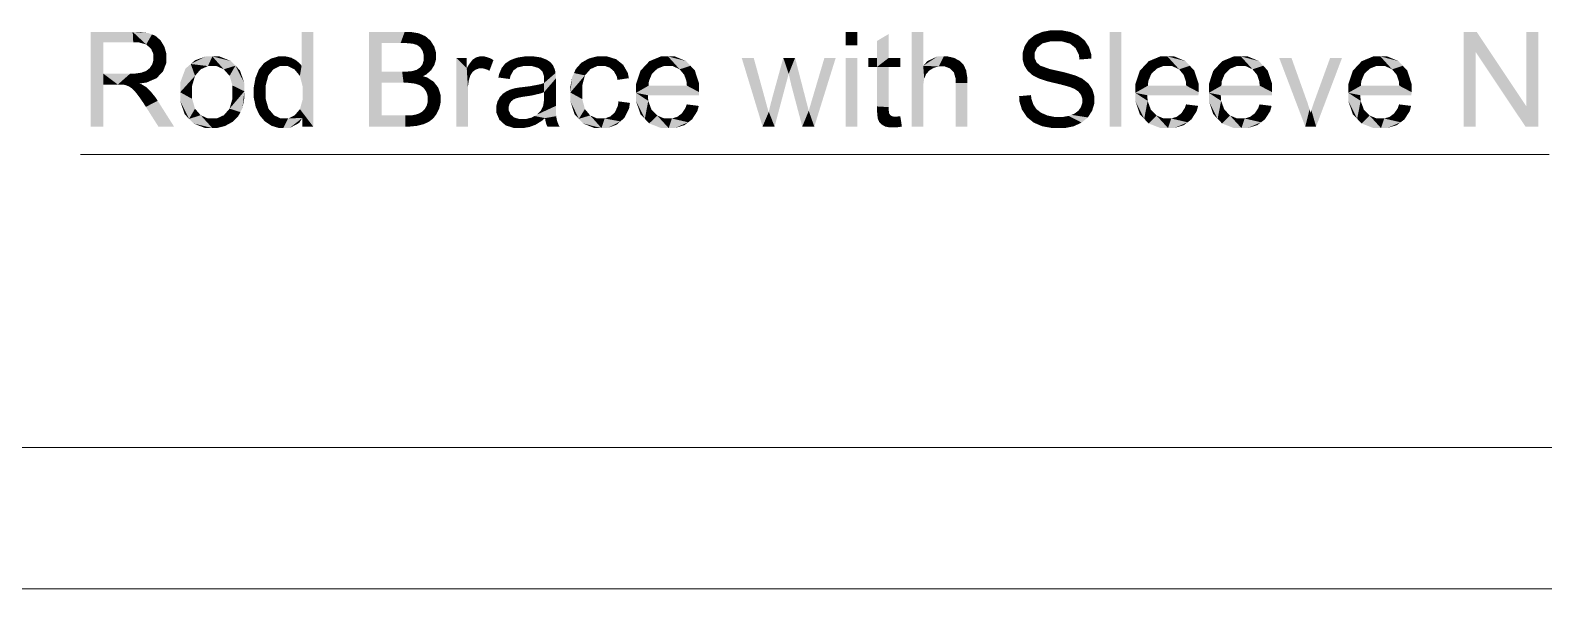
# Model space of a CAD drawing. Header units: millimetres. Extents: x 2 to 579, y 1 to 405.
# Drawn here: x 181.75 to 215.42, y 64.82 to 77.24 of the extents above; entities that cross this region are included whole.
import ezdxf

# ---------------------------------------------------------------- set-up
doc = ezdxf.new("R2010")
doc.units = ezdxf.units.MM
doc.linetypes.add('XKITLINE00', pattern=[0])
doc.layers.add('GraphicObject', color=6, linetype='Continuous', lineweight=0)
doc.layers.add('LinkedObject', color=7, linetype='Continuous', lineweight=0)

# ---------------------------------------------------------------- blocks, each defined once
blk = doc.blocks.new('*A3')
at = {"layer": 'GraphicObject', "color": 3, "linetype": 'XKITLINE00', "lineweight": 0}
blk.add_line((139.04, 64.82), (273.599, 64.82), dxfattribs=at)
blk = doc.blocks.new('*A4')
at = {"layer": 'LinkedObject'}
for points in [[(183.379, 76.278), (183.101, 75.101), (183.101, 77.207)], [(183.101, 77.207), (183.379, 76.975), (183.379, 76.278)], [(184.045, 76.975), (183.101, 77.207), (184.033, 77.207)], [(183.379, 76.975), (183.101, 77.207), (184.045, 76.975)], [(184.033, 77.207), (184.162, 76.975), (184.045, 76.975)], [(184.387, 77.178), (184.033, 77.207), (184.174, 77.207)], [(184.461, 77.15), (184.033, 77.207), (184.387, 77.178)], [(184.333, 76.927), (184.033, 77.207), (184.461, 77.15)], [(184.162, 76.975), (184.033, 77.207), (184.333, 76.927)], [(184.461, 77.15), (184.387, 76.879), (184.333, 76.927)], [(184.534, 77.122), (184.387, 76.879), (184.461, 77.15)], [(184.387, 76.879), (184.534, 77.122), (184.441, 76.831)], [(184.441, 76.831), (184.534, 77.122), (184.694, 76.95)], [(184.694, 76.95), (184.534, 77.122), (184.651, 77.021)], [(188.048, 77.207), (187.789, 76.451), (187.789, 77.207)], [(188.048, 77.207), (187.812, 75.997), (187.789, 76.451)], [(187.812, 75.997), (188.048, 77.207), (188.048, 75.101)], [(189.293, 77.207), (189.571, 76.074), (189.293, 75.101)], [(189.571, 76.322), (189.571, 76.074), (189.293, 77.207)], [(189.293, 77.207), (189.571, 76.958), (189.571, 76.322)], [(189.993, 76.958), (189.293, 77.207), (190.083, 77.207)], [(189.571, 76.958), (189.293, 77.207), (189.993, 76.958)], [(189.993, 76.958), (190.083, 77.207), (190.106, 76.958)], [(190.083, 77.207), (190.267, 76.944), (190.106, 76.958)], [(190.204, 77.207), (190.267, 76.944), (190.083, 77.207)], [(190.398, 77.175), (190.267, 76.944), (190.204, 77.207)], [(190.267, 76.944), (190.398, 77.175), (190.314, 76.929)], [(190.314, 76.929), (190.398, 77.175), (190.361, 76.914)], [(190.361, 76.914), (190.398, 77.175), (190.471, 77.143)], [(190.471, 77.143), (190.432, 76.86), (190.361, 76.914)], [(190.544, 77.111), (190.432, 76.86), (190.471, 77.143)], [(190.658, 77.012), (190.432, 76.86), (190.544, 77.111)], [(200.151, 77.207), (199.892, 76.91), (199.892, 77.207)], [(200.151, 76.91), (199.892, 76.91), (200.151, 77.207)], [(200.851, 77.16), (200.592, 76.628), (200.592, 77.005)], [(200.592, 76.628), (200.851, 77.16), (200.592, 76.428)], [(200.851, 76.628), (200.592, 76.428), (200.851, 77.16)], [(201.619, 77.207), (201.36, 75.101), (201.36, 77.207)], [(201.619, 76.451), (201.36, 75.101), (201.619, 77.207)], [(204.098, 77.135), (204.214, 76.903), (203.966, 77.029)], [(204.271, 76.95), (204.098, 77.135), (204.185, 77.171)], [(204.214, 76.903), (204.098, 77.135), (204.271, 76.95)], [(204.272, 77.207), (204.455, 76.996), (204.185, 77.171)], [(204.185, 77.171), (204.455, 76.996), (204.271, 76.95)], [(204.465, 77.243), (204.455, 76.996), (204.272, 77.207)], [(204.571, 77.243), (204.455, 76.996), (204.465, 77.243)], [(204.455, 76.996), (204.571, 77.243), (204.582, 76.996)], [(204.571, 77.243), (204.703, 76.996), (204.582, 76.996)], [(204.894, 77.205), (204.571, 77.243), (204.688, 77.243)], [(204.984, 77.167), (204.571, 77.243), (204.894, 77.205)], [(204.886, 76.945), (204.571, 77.243), (204.984, 77.167)], [(204.703, 76.996), (204.571, 77.243), (204.886, 76.945)], [(204.984, 77.167), (204.949, 76.894), (204.886, 76.945)], [(205.073, 77.129), (204.949, 76.894), (204.984, 77.167)], [(204.949, 76.894), (205.073, 77.129), (205.011, 76.843)], [(205.011, 76.843), (205.073, 77.129), (205.258, 76.945)], [(205.258, 76.945), (205.073, 77.129), (205.21, 77.018)], [(206.025, 77.207), (205.766, 75.101), (205.766, 77.207)], [(206.025, 75.101), (205.766, 75.101), (206.025, 77.207)], [(213.645, 77.207), (213.912, 76.754), (213.645, 75.101)], [(213.912, 76.754), (213.645, 77.207), (213.931, 77.207)], [(213.912, 76.754), (213.931, 77.207), (215.016, 75.101)], [(215.016, 75.101), (213.931, 77.207), (215.035, 75.554)], [(215.302, 77.207), (215.035, 75.554), (215.035, 77.207)], [(215.302, 75.101), (215.035, 75.554), (215.302, 77.207)], [(184.694, 76.95), (184.495, 76.708), (184.441, 76.831)], [(184.738, 76.878), (184.495, 76.708), (184.694, 76.95)], [(184.782, 76.719), (184.495, 76.708), (184.738, 76.878)], [(190.699, 76.946), (190.432, 76.86), (190.658, 77.012)], [(190.432, 76.86), (190.699, 76.946), (190.458, 76.82)], [(190.699, 76.946), (190.483, 76.78), (190.458, 76.82)], [(190.483, 76.78), (190.699, 76.946), (190.508, 76.688)], [(190.508, 76.688), (190.699, 76.946), (190.782, 76.668)], [(190.782, 76.741), (190.699, 76.946), (190.741, 76.88)], [(190.782, 76.668), (190.699, 76.946), (190.782, 76.741)], [(203.921, 76.96), (203.831, 76.662), (203.876, 76.891)], [(204.156, 76.857), (203.831, 76.662), (203.921, 76.96)], [(203.876, 76.891), (203.831, 76.662), (203.831, 76.741)], [(204.098, 76.745), (203.831, 76.662), (204.156, 76.857)], [(203.966, 77.029), (204.214, 76.903), (203.921, 76.96)], [(203.921, 76.96), (204.214, 76.903), (204.156, 76.857)], [(205.258, 76.945), (205.083, 76.692), (205.011, 76.843)], [(205.306, 76.872), (205.083, 76.692), (205.258, 76.945)], [(205.358, 76.706), (205.083, 76.692), (205.306, 76.872)], [(184.439, 76.444), (184.637, 76.254), (184.411, 76.4)], [(184.467, 76.487), (184.637, 76.254), (184.439, 76.444)], [(184.467, 76.487), (184.782, 76.632), (184.637, 76.254)], [(184.495, 76.582), (184.782, 76.632), (184.467, 76.487)], [(184.782, 76.632), (184.495, 76.708), (184.782, 76.719)], [(184.495, 76.708), (184.782, 76.632), (184.495, 76.633)], [(184.782, 76.632), (184.495, 76.582), (184.495, 76.633)], [(184.637, 76.254), (184.782, 76.632), (184.709, 76.331)], [(184.709, 76.331), (184.782, 76.632), (184.782, 76.52)], [(185.325, 76.492), (185.089, 75.864), (185.207, 76.39)], [(185.419, 76.229), (185.089, 75.864), (185.325, 76.492)], [(185.663, 76.661), (185.325, 76.492), (185.423, 76.577)], [(185.804, 76.661), (185.325, 76.492), (185.663, 76.661)], [(185.707, 76.446), (185.325, 76.492), (185.804, 76.661)], [(185.325, 76.492), (185.546, 76.374), (185.482, 76.302)], [(185.546, 76.374), (185.325, 76.492), (185.707, 76.446)], [(185.419, 76.229), (185.325, 76.492), (185.482, 76.302)], [(185.707, 76.446), (185.804, 76.661), (185.804, 76.446)], [(185.804, 76.661), (185.899, 76.446), (185.804, 76.446)], [(186.218, 76.558), (185.804, 76.661), (185.961, 76.661)], [(186.318, 76.455), (185.804, 76.661), (186.218, 76.558)], [(186.059, 76.374), (185.804, 76.661), (186.318, 76.455)], [(185.899, 76.446), (185.804, 76.661), (186.059, 76.374)], [(186.059, 76.374), (186.318, 76.455), (186.123, 76.301)], [(186.318, 76.455), (186.188, 76.228), (186.123, 76.301)], [(186.188, 76.228), (186.318, 76.455), (186.252, 76.014)], [(186.252, 76.014), (186.318, 76.455), (186.517, 75.886)], [(186.517, 76.067), (186.318, 76.455), (186.417, 76.352)], [(186.517, 75.886), (186.318, 76.455), (186.517, 76.067)], [(186.954, 76.513), (187.107, 76.306), (186.84, 76.37)], [(187.164, 76.376), (186.954, 76.513), (187.03, 76.562)], [(187.107, 76.306), (186.954, 76.513), (187.164, 76.376)], [(187.106, 76.612), (187.308, 76.446), (187.03, 76.562)], [(187.03, 76.562), (187.308, 76.446), (187.164, 76.376)], [(187.275, 76.661), (187.308, 76.446), (187.106, 76.612)], [(187.369, 76.661), (187.308, 76.446), (187.275, 76.661)], [(187.308, 76.446), (187.369, 76.661), (187.395, 76.446)], [(187.369, 76.661), (187.483, 76.446), (187.395, 76.446)], [(187.438, 76.661), (187.483, 76.446), (187.369, 76.661)], [(187.561, 76.632), (187.483, 76.446), (187.438, 76.661)], [(187.614, 76.603), (187.483, 76.446), (187.561, 76.632)], [(187.614, 76.603), (187.631, 76.373), (187.483, 76.446)], [(187.668, 76.574), (187.631, 76.373), (187.614, 76.603)], [(187.756, 76.498), (187.631, 76.373), (187.668, 76.574)], [(187.789, 76.451), (187.631, 76.373), (187.756, 76.498)], [(187.631, 76.373), (187.789, 76.451), (187.692, 76.3)], [(187.692, 76.3), (187.789, 76.451), (187.752, 76.227)], [(187.789, 76.451), (187.812, 75.997), (187.752, 76.227)], [(190.454, 76.451), (190.709, 76.414), (190.427, 76.415)], [(190.709, 76.414), (190.454, 76.451), (190.481, 76.488)], [(190.481, 76.488), (190.782, 76.668), (190.709, 76.414)], [(190.508, 76.58), (190.782, 76.668), (190.481, 76.488)], [(190.782, 76.668), (190.508, 76.635), (190.508, 76.688)], [(190.508, 76.635), (190.782, 76.668), (190.508, 76.58)], [(190.709, 76.414), (190.782, 76.668), (190.745, 76.473)], [(190.745, 76.473), (190.782, 76.668), (190.782, 76.6)], [(191.23, 76.628), (191.464, 76.395), (191.23, 75.101)], [(191.464, 76.395), (191.23, 76.628), (191.464, 76.628)], [(191.628, 76.61), (191.464, 76.395), (191.59, 76.584)], [(191.738, 76.394), (191.464, 76.395), (191.628, 76.61)], [(191.59, 76.584), (191.464, 76.395), (191.509, 76.477)], [(191.666, 76.635), (191.78, 76.394), (191.628, 76.61)], [(191.628, 76.61), (191.78, 76.394), (191.738, 76.394)], [(191.748, 76.661), (191.78, 76.394), (191.666, 76.635)], [(191.793, 76.661), (191.78, 76.394), (191.748, 76.661)], [(191.793, 76.661), (191.827, 76.394), (191.78, 76.394)], [(191.991, 76.62), (191.793, 76.661), (191.858, 76.661)], [(192.058, 76.579), (191.793, 76.661), (191.991, 76.62)], [(191.921, 76.367), (191.793, 76.661), (192.058, 76.579)], [(191.827, 76.394), (191.793, 76.661), (191.921, 76.367)], [(191.921, 76.367), (192.058, 76.579), (191.968, 76.339)], [(192.281, 76.454), (192.168, 76.192), (192.242, 76.404)], [(192.505, 76.351), (192.168, 76.192), (192.281, 76.454)], [(192.321, 76.504), (192.592, 76.415), (192.281, 76.454)], [(192.505, 76.351), (192.281, 76.454), (192.549, 76.383)], [(192.549, 76.383), (192.281, 76.454), (192.592, 76.415)], [(192.435, 76.58), (192.592, 76.415), (192.321, 76.504)], [(192.509, 76.607), (192.592, 76.415), (192.435, 76.58)], [(192.757, 76.661), (192.509, 76.607), (192.584, 76.634)], [(192.727, 76.446), (192.509, 76.607), (192.757, 76.661)], [(192.592, 76.415), (192.509, 76.607), (192.727, 76.446)], [(192.727, 76.446), (192.757, 76.661), (192.818, 76.446)], [(192.818, 76.446), (192.757, 76.661), (192.915, 76.446)], [(192.856, 76.661), (192.915, 76.446), (192.757, 76.661)], [(193.112, 76.638), (192.856, 76.661), (192.953, 76.661)], [(193.173, 76.615), (192.856, 76.661), (193.112, 76.638)], [(193.062, 76.403), (192.856, 76.661), (193.173, 76.615)], [(192.915, 76.446), (192.856, 76.661), (193.062, 76.403)], [(193.062, 76.403), (193.173, 76.615), (193.112, 76.359)], [(193.112, 76.359), (193.173, 76.615), (193.148, 76.327)], [(193.173, 76.615), (193.185, 76.216), (193.148, 76.327)], [(193.353, 76.5), (193.185, 76.216), (193.173, 76.615)], [(193.324, 76.534), (193.173, 76.615), (193.234, 76.592)], [(193.353, 76.5), (193.173, 76.615), (193.324, 76.534)], [(193.381, 76.465), (193.185, 76.216), (193.353, 76.5)], [(193.422, 76.377), (193.185, 76.216), (193.381, 76.465)], [(194.015, 76.522), (194.155, 76.309), (193.891, 76.383)], [(194.216, 76.379), (194.015, 76.522), (194.099, 76.569)], [(194.155, 76.309), (194.015, 76.522), (194.216, 76.379)], [(194.182, 76.615), (194.375, 76.449), (194.099, 76.569)], [(194.099, 76.569), (194.375, 76.449), (194.216, 76.379)], [(194.364, 76.661), (194.375, 76.449), (194.182, 76.615)], [(194.462, 76.661), (194.375, 76.449), (194.364, 76.661)], [(194.375, 76.449), (194.462, 76.661), (194.472, 76.449)], [(194.462, 76.661), (194.537, 76.449), (194.472, 76.449)], [(194.789, 76.598), (194.462, 76.661), (194.586, 76.661)], [(194.868, 76.535), (194.462, 76.661), (194.789, 76.598)], [(194.647, 76.41), (194.462, 76.661), (194.868, 76.535)], [(194.537, 76.449), (194.462, 76.661), (194.647, 76.41)], [(194.647, 76.41), (194.868, 76.535), (194.692, 76.371)], [(194.868, 76.535), (194.738, 76.332), (194.692, 76.371)], [(194.738, 76.332), (194.868, 76.535), (194.801, 76.216)], [(194.801, 76.216), (194.868, 76.535), (195.07, 76.177)], [(195.047, 76.293), (194.868, 76.535), (194.946, 76.472)], [(195.07, 76.177), (194.868, 76.535), (195.047, 76.293)], [(195.428, 76.449), (195.23, 76.044), (195.329, 76.342)], [(195.583, 76.27), (195.23, 76.044), (195.428, 76.449)], [(195.527, 76.555), (195.705, 76.389), (195.428, 76.449)], [(195.428, 76.449), (195.705, 76.389), (195.583, 76.27)], [(195.941, 76.661), (195.527, 76.555), (195.784, 76.661)], [(195.854, 76.449), (195.527, 76.555), (195.941, 76.661)], [(195.705, 76.389), (195.527, 76.555), (195.854, 76.449)], [(195.854, 76.449), (195.941, 76.661), (195.943, 76.449)], [(195.941, 76.661), (196.041, 76.449), (195.943, 76.449)], [(196.344, 76.557), (195.941, 76.661), (196.094, 76.661)], [(196.441, 76.453), (195.941, 76.661), (196.344, 76.557)], [(196.201, 76.374), (195.941, 76.661), (196.441, 76.453)], [(196.041, 76.449), (195.941, 76.661), (196.201, 76.374)], [(196.201, 76.374), (196.441, 76.453), (196.263, 76.299)], [(196.441, 76.453), (196.303, 76.251), (196.263, 76.299)], [(196.303, 76.251), (196.441, 76.453), (196.352, 76.107)], [(196.352, 76.107), (196.441, 76.453), (196.634, 76.056)], [(196.634, 76.056), (196.441, 76.453), (196.538, 76.349)], [(197.848, 76.628), (198.045, 75.101), (197.581, 76.628)], [(198.091, 75.745), (198.045, 75.101), (197.848, 76.628)], [(198.506, 76.628), (198.626, 76.275), (198.259, 75.733)], [(198.768, 76.628), (198.626, 76.275), (198.506, 76.628)], [(198.626, 76.275), (198.768, 76.628), (198.686, 76.014)], [(198.686, 76.014), (198.768, 76.628), (198.997, 75.741)], [(199.672, 76.628), (199.159, 75.745), (199.421, 76.628)], [(199.196, 75.101), (199.159, 75.745), (199.672, 76.628)], [(200.151, 76.628), (199.892, 75.101), (199.892, 76.628)], [(200.151, 75.101), (199.892, 75.101), (200.151, 76.628)], [(200.4, 76.628), (200.592, 76.428), (200.4, 76.428)], [(200.592, 76.628), (200.592, 76.428), (200.4, 76.628)], [(200.851, 76.428), (200.592, 76.428), (200.851, 76.628)], [(201.108, 76.428), (200.851, 76.628), (201.108, 76.628)], [(200.851, 76.428), (200.851, 76.628), (201.108, 76.428)], [(201.619, 76.025), (201.36, 75.101), (201.619, 76.451)], [(201.937, 76.661), (201.619, 76.451), (201.71, 76.556)], [(202.075, 76.661), (201.619, 76.451), (201.937, 76.661)], [(201.964, 76.438), (201.619, 76.451), (202.075, 76.661)], [(201.619, 76.025), (201.619, 76.451), (201.641, 76.166)], [(201.641, 76.166), (201.619, 76.451), (201.662, 76.217)], [(201.662, 76.217), (201.619, 76.451), (201.684, 76.268)], [(201.684, 76.268), (201.619, 76.451), (201.756, 76.349)], [(201.756, 76.349), (201.619, 76.451), (201.806, 76.378)], [(201.806, 76.378), (201.619, 76.451), (201.856, 76.408)], [(201.856, 76.408), (201.619, 76.451), (201.964, 76.438)], [(201.964, 76.438), (202.075, 76.661), (202.021, 76.438)], [(202.021, 76.438), (202.075, 76.661), (202.098, 76.438)], [(202.075, 76.661), (202.216, 76.394), (202.098, 76.438)], [(202.159, 76.661), (202.216, 76.394), (202.075, 76.661)], [(202.306, 76.628), (202.216, 76.394), (202.159, 76.661)], [(202.369, 76.594), (202.216, 76.394), (202.306, 76.628)], [(202.369, 76.594), (202.258, 76.35), (202.216, 76.394)], [(202.431, 76.561), (202.258, 76.35), (202.369, 76.594)], [(202.258, 76.35), (202.431, 76.561), (202.3, 76.306)], [(202.3, 76.306), (202.431, 76.561), (202.547, 76.41)], [(202.547, 76.41), (202.431, 76.561), (202.52, 76.469)], [(203.831, 76.662), (204.098, 76.745), (204.098, 76.68)], [(204.098, 76.623), (203.831, 76.662), (204.098, 76.68)], [(203.831, 76.662), (204.098, 76.623), (203.831, 76.589)], [(203.831, 76.589), (204.098, 76.623), (203.867, 76.458)], [(203.867, 76.458), (204.098, 76.623), (203.904, 76.399)], [(203.904, 76.399), (204.098, 76.623), (204.139, 76.53)], [(204.139, 76.53), (204.053, 76.242), (203.904, 76.399)], [(204.18, 76.493), (204.053, 76.242), (204.139, 76.53)], [(204.053, 76.242), (204.18, 76.493), (204.128, 76.203)], [(204.128, 76.203), (204.18, 76.493), (204.22, 76.457)], [(204.128, 76.203), (204.22, 76.457), (204.186, 76.172)], [(204.186, 76.172), (204.22, 76.457), (204.389, 76.106)], [(204.389, 76.106), (204.22, 76.457), (204.43, 76.381)], [(205.362, 76.613), (205.083, 76.692), (205.358, 76.706)], [(205.083, 76.692), (205.362, 76.613), (205.094, 76.592)], [(206.537, 76.449), (206.339, 76.044), (206.438, 76.342)], [(206.692, 76.27), (206.339, 76.044), (206.537, 76.449)], [(206.636, 76.555), (206.814, 76.389), (206.537, 76.449)], [(206.537, 76.449), (206.814, 76.389), (206.692, 76.27)], [(207.051, 76.661), (206.636, 76.555), (206.893, 76.661)], [(206.963, 76.449), (206.636, 76.555), (207.051, 76.661)], [(206.814, 76.389), (206.636, 76.555), (206.963, 76.449)], [(206.963, 76.449), (207.051, 76.661), (207.052, 76.449)], [(207.051, 76.661), (207.151, 76.449), (207.052, 76.449)], [(207.453, 76.557), (207.051, 76.661), (207.203, 76.661)], [(207.55, 76.453), (207.051, 76.661), (207.453, 76.557)], [(207.311, 76.374), (207.051, 76.661), (207.55, 76.453)], [(207.151, 76.449), (207.051, 76.661), (207.311, 76.374)], [(207.311, 76.374), (207.55, 76.453), (207.372, 76.299)], [(207.55, 76.453), (207.412, 76.251), (207.372, 76.299)], [(207.412, 76.251), (207.55, 76.453), (207.461, 76.107)], [(207.461, 76.107), (207.55, 76.453), (207.744, 76.056)], [(207.744, 76.056), (207.55, 76.453), (207.647, 76.349)], [(208.171, 76.449), (207.973, 76.044), (208.072, 76.342)], [(208.327, 76.27), (207.973, 76.044), (208.171, 76.449)], [(208.27, 76.555), (208.448, 76.389), (208.171, 76.449)], [(208.171, 76.449), (208.448, 76.389), (208.327, 76.27)], [(208.685, 76.661), (208.27, 76.555), (208.527, 76.661)], [(208.598, 76.449), (208.27, 76.555), (208.685, 76.661)], [(208.448, 76.389), (208.27, 76.555), (208.598, 76.449)], [(208.598, 76.449), (208.685, 76.661), (208.687, 76.449)], [(208.685, 76.661), (208.785, 76.449), (208.687, 76.449)], [(209.087, 76.557), (208.685, 76.661), (208.838, 76.661)], [(209.184, 76.453), (208.685, 76.661), (209.087, 76.557)], [(208.945, 76.374), (208.685, 76.661), (209.184, 76.453)], [(208.785, 76.449), (208.685, 76.661), (208.945, 76.374)], [(208.945, 76.374), (209.184, 76.453), (209.006, 76.299)], [(209.184, 76.453), (209.047, 76.251), (209.006, 76.299)], [(209.047, 76.251), (209.184, 76.453), (209.095, 76.107)], [(209.095, 76.107), (209.184, 76.453), (209.378, 76.056)], [(209.378, 76.056), (209.184, 76.453), (209.281, 76.349)], [(209.811, 76.628), (210.118, 75.101), (209.538, 76.628)], [(210.138, 75.713), (210.118, 75.101), (209.811, 76.628)], [(210.936, 76.628), (210.332, 75.696), (210.671, 76.628)], [(210.359, 75.101), (210.332, 75.696), (210.936, 76.628)], [(211.275, 76.449), (211.077, 76.044), (211.176, 76.342)], [(211.431, 76.27), (211.077, 76.044), (211.275, 76.449)], [(211.374, 76.555), (211.552, 76.389), (211.275, 76.449)], [(211.275, 76.449), (211.552, 76.389), (211.431, 76.27)], [(211.789, 76.661), (211.374, 76.555), (211.631, 76.661)], [(211.702, 76.449), (211.374, 76.555), (211.789, 76.661)], [(211.552, 76.389), (211.374, 76.555), (211.702, 76.449)], [(211.702, 76.449), (211.789, 76.661), (211.791, 76.449)], [(211.789, 76.661), (211.889, 76.449), (211.791, 76.449)], [(212.192, 76.557), (211.789, 76.661), (211.942, 76.661)], [(212.288, 76.453), (211.789, 76.661), (212.192, 76.557)], [(212.049, 76.374), (211.789, 76.661), (212.288, 76.453)], [(211.889, 76.449), (211.789, 76.661), (212.049, 76.374)], [(212.049, 76.374), (212.288, 76.453), (212.111, 76.299)], [(212.288, 76.453), (212.151, 76.251), (212.111, 76.299)], [(212.151, 76.251), (212.288, 76.453), (212.2, 76.107)], [(212.2, 76.107), (212.288, 76.453), (212.482, 76.056)], [(212.482, 76.056), (212.288, 76.453), (212.385, 76.349)], [(213.645, 75.101), (213.912, 76.754), (213.912, 75.101)], [(183.379, 76.278), (183.379, 76.036), (183.101, 75.101)], [(183.702, 76.036), (183.379, 76.278), (183.977, 76.278)], [(183.379, 76.036), (183.379, 76.278), (183.702, 76.036)], [(183.702, 76.036), (183.977, 76.278), (183.756, 76.036)], [(183.756, 76.036), (183.977, 76.278), (183.833, 76.031)], [(183.833, 76.031), (183.977, 76.278), (183.857, 76.026)], [(183.857, 76.026), (183.977, 76.278), (183.889, 76.018)], [(183.889, 76.018), (183.977, 76.278), (183.953, 75.99)], [(183.953, 75.99), (183.977, 76.278), (184.073, 76.278)], [(183.953, 75.99), (184.073, 76.278), (183.984, 75.97)], [(184.073, 76.278), (184.19, 76.059), (183.984, 75.97)], [(184.222, 76.298), (184.19, 76.059), (184.073, 76.278)], [(184.19, 76.059), (184.222, 76.298), (184.341, 76.08)], [(184.276, 76.318), (184.637, 76.254), (184.222, 76.298)], [(184.565, 76.177), (184.222, 76.298), (184.637, 76.254)], [(184.341, 76.08), (184.222, 76.298), (184.565, 76.177)], [(184.33, 76.337), (184.637, 76.254), (184.276, 76.318)], [(184.637, 76.254), (184.33, 76.337), (184.411, 76.4)], [(185.207, 76.39), (185.089, 75.864), (185.089, 76.076)], [(185.355, 76.01), (185.089, 75.864), (185.419, 76.229)], [(186.802, 76.277), (186.726, 75.863), (186.764, 76.184)], [(187.049, 76.235), (186.726, 75.863), (186.802, 76.277)], [(186.991, 76.014), (186.726, 75.863), (187.049, 76.235)], [(186.764, 76.184), (186.726, 75.863), (186.726, 75.977)], [(186.84, 76.37), (187.107, 76.306), (186.802, 76.277)], [(186.802, 76.277), (187.107, 76.306), (187.049, 76.235)], [(190.059, 76.074), (189.571, 76.322), (190.027, 76.322)], [(189.571, 76.074), (189.571, 76.322), (190.059, 76.074)], [(190.16, 76.074), (190.027, 76.322), (190.12, 76.322)], [(190.059, 76.074), (190.027, 76.322), (190.16, 76.074)], [(190.253, 76.334), (190.488, 76.221), (190.12, 76.322)], [(190.12, 76.322), (190.488, 76.221), (190.16, 76.074)], [(190.16, 76.074), (190.488, 76.221), (190.314, 76.056)], [(190.294, 76.347), (190.562, 76.258), (190.253, 76.334)], [(190.488, 76.221), (190.253, 76.334), (190.562, 76.258)], [(190.347, 76.362), (190.562, 76.258), (190.294, 76.347)], [(190.488, 76.221), (190.368, 76.038), (190.314, 76.056)], [(190.427, 76.415), (190.709, 76.414), (190.347, 76.362)], [(190.347, 76.362), (190.709, 76.414), (190.562, 76.258)], [(190.368, 76.038), (190.488, 76.221), (190.421, 76.021)], [(190.421, 76.021), (190.488, 76.221), (190.505, 75.96)], [(190.729, 76.098), (190.488, 76.221), (190.583, 76.193)], [(190.505, 75.96), (190.488, 76.221), (190.729, 76.098)], [(190.505, 75.96), (190.729, 76.098), (190.536, 75.916)], [(190.536, 75.916), (190.729, 76.098), (190.566, 75.873)], [(190.562, 76.258), (190.709, 76.414), (190.672, 76.354)], [(190.566, 75.873), (190.729, 76.098), (190.781, 76.03)], [(191.23, 75.101), (191.464, 76.395), (191.489, 75.101)], [(191.464, 76.395), (191.489, 75.9), (191.489, 75.101)], [(191.489, 75.9), (191.464, 76.395), (191.489, 75.981)], [(191.489, 75.981), (191.464, 76.395), (191.511, 76.132)], [(191.511, 76.132), (191.464, 76.395), (191.532, 76.201)], [(191.532, 76.201), (191.464, 76.395), (191.547, 76.247)], [(191.547, 76.247), (191.464, 76.395), (191.595, 76.317)], [(191.595, 76.317), (191.464, 76.395), (191.628, 76.343)], [(191.628, 76.343), (191.464, 76.395), (191.662, 76.368)], [(191.662, 76.368), (191.464, 76.395), (191.738, 76.394)], [(192.242, 76.404), (192.168, 76.192), (192.185, 76.273)], [(192.441, 76.239), (192.168, 76.192), (192.505, 76.351)], [(192.168, 76.192), (192.441, 76.239), (192.42, 76.158)], [(193.184, 76.096), (193.439, 76.291), (193.183, 76.069)], [(193.183, 76.069), (193.439, 76.291), (193.185, 75.867)], [(193.185, 76.13), (193.439, 76.291), (193.184, 76.096)], [(193.433, 76.324), (193.185, 76.216), (193.422, 76.377)], [(193.185, 76.216), (193.433, 76.324), (193.439, 76.291)], [(193.185, 76.216), (193.439, 76.291), (193.185, 76.137)], [(193.185, 76.137), (193.439, 76.291), (193.185, 76.13)], [(193.446, 76.171), (193.185, 75.867), (193.439, 76.291)], [(193.446, 76.085), (193.185, 75.867), (193.446, 76.171)], [(193.85, 76.291), (193.768, 75.858), (193.809, 76.198)], [(194.094, 76.239), (193.768, 75.858), (193.85, 76.291)], [(194.034, 76.017), (193.768, 75.858), (194.094, 76.239)], [(193.809, 76.198), (193.768, 75.858), (193.768, 75.982)], [(193.891, 76.383), (194.155, 76.309), (193.85, 76.291)], [(193.85, 76.291), (194.155, 76.309), (194.094, 76.239)], [(194.801, 76.216), (195.07, 76.177), (194.819, 76.139)], [(195.516, 76.11), (195.23, 76.044), (195.583, 76.27)], [(195.23, 76.044), (195.516, 76.11), (195.51, 76.011)], [(196.352, 76.107), (196.634, 76.056), (196.361, 76.011)], [(198.259, 75.733), (198.626, 76.275), (198.313, 75.101)], [(200.592, 75.548), (200.851, 76.428), (200.851, 75.533)], [(200.592, 76.428), (200.851, 76.428), (200.592, 75.548)], [(202.547, 76.41), (202.342, 76.164), (202.3, 76.306)], [(202.574, 76.351), (202.342, 76.164), (202.547, 76.41)], [(202.601, 76.18), (202.342, 76.164), (202.574, 76.351)], [(202.601, 76.068), (202.342, 76.164), (202.601, 76.18)], [(202.342, 76.164), (202.601, 76.068), (202.342, 76.067)], [(203.904, 76.399), (204.053, 76.242), (203.941, 76.341)], [(204.389, 76.106), (204.43, 76.381), (204.534, 76.071)], [(204.534, 76.071), (204.43, 76.381), (204.6, 76.343)], [(204.534, 76.071), (204.6, 76.343), (204.679, 76.037)], [(204.679, 76.037), (204.6, 76.343), (204.769, 76.305)], [(204.679, 76.037), (204.769, 76.305), (204.867, 75.985)], [(204.867, 75.985), (204.769, 76.305), (204.909, 75.969)], [(204.909, 75.969), (204.769, 76.305), (204.975, 75.944)], [(205.002, 76.237), (204.975, 75.944), (204.769, 76.305)], [(205.066, 76.209), (204.975, 75.944), (205.002, 76.237)], [(204.975, 75.944), (205.066, 76.209), (205.07, 75.881)], [(205.07, 75.881), (205.066, 76.209), (205.158, 76.166)], [(205.07, 75.881), (205.158, 76.166), (205.099, 75.844)], [(205.099, 75.844), (205.158, 76.166), (205.128, 75.808)], [(205.158, 76.166), (205.337, 75.994), (205.128, 75.808)], [(205.337, 75.994), (205.158, 76.166), (205.293, 76.059)], [(206.625, 76.11), (206.339, 76.044), (206.692, 76.27)], [(206.339, 76.044), (206.625, 76.11), (206.619, 76.011)], [(207.461, 76.107), (207.744, 76.056), (207.47, 76.011)], [(208.26, 76.11), (207.973, 76.044), (208.327, 76.27)], [(207.973, 76.044), (208.26, 76.11), (208.253, 76.011)], [(209.095, 76.107), (209.378, 76.056), (209.104, 76.011)], [(211.364, 76.11), (211.077, 76.044), (211.431, 76.27)], [(211.077, 76.044), (211.364, 76.11), (211.357, 76.011)], [(212.2, 76.107), (212.482, 76.056), (212.208, 76.011)], [(183.101, 75.101), (183.379, 76.036), (183.379, 75.101)], [(183.984, 75.97), (184.19, 76.059), (184.015, 75.95)], [(184.19, 76.059), (184.086, 75.879), (184.015, 75.95)], [(184.245, 76.032), (184.086, 75.879), (184.19, 76.059)], [(184.086, 75.879), (184.245, 76.032), (184.125, 75.829)], [(184.125, 75.829), (184.245, 76.032), (184.164, 75.779)], [(184.164, 75.779), (184.245, 76.032), (184.357, 75.954)], [(184.357, 75.954), (184.265, 75.634), (184.164, 75.779)], [(184.357, 75.954), (184.245, 76.032), (184.329, 75.98)], [(184.418, 75.898), (184.265, 75.634), (184.357, 75.954)], [(184.534, 75.758), (184.265, 75.634), (184.418, 75.898)], [(184.265, 75.634), (184.534, 75.758), (184.326, 75.539)], [(184.326, 75.539), (184.534, 75.758), (184.588, 75.674)], [(185.089, 75.864), (185.355, 76.01), (185.355, 75.864)], [(185.089, 75.864), (185.287, 75.272), (185.089, 75.671)], [(185.355, 75.717), (185.287, 75.272), (185.089, 75.864)], [(185.355, 75.717), (185.089, 75.864), (185.355, 75.864)], [(186.188, 75.499), (186.517, 75.886), (186.429, 75.422)], [(186.252, 75.722), (186.517, 75.886), (186.188, 75.499)], [(186.252, 76.014), (186.517, 75.886), (186.252, 75.872)], [(186.517, 75.886), (186.252, 75.722), (186.252, 75.872)], [(186.429, 75.422), (186.517, 75.886), (186.473, 75.507)], [(186.473, 75.507), (186.517, 75.886), (186.517, 75.738)], [(186.726, 75.863), (186.991, 76.014), (186.991, 75.862)], [(186.726, 75.863), (186.991, 75.716), (186.726, 75.746)], [(186.991, 75.716), (186.726, 75.863), (186.991, 75.862)], [(187.812, 75.997), (188.048, 75.101), (187.812, 75.841)], [(187.812, 75.841), (188.048, 75.101), (187.812, 75.699)], [(189.293, 75.101), (189.571, 76.074), (189.571, 75.349)], [(190.781, 76.03), (190.597, 75.77), (190.566, 75.873)], [(190.832, 75.963), (190.597, 75.77), (190.781, 76.03)], [(190.883, 75.803), (190.597, 75.77), (190.832, 75.963)], [(190.883, 75.711), (190.597, 75.77), (190.883, 75.803)], [(190.597, 75.77), (190.883, 75.711), (190.597, 75.711)], [(192.266, 75.829), (192.435, 75.634), (192.2, 75.755)], [(192.453, 75.661), (192.266, 75.829), (192.308, 75.857)], [(192.435, 75.634), (192.266, 75.829), (192.453, 75.661)], [(192.349, 75.885), (192.504, 75.703), (192.308, 75.857)], [(192.308, 75.857), (192.504, 75.703), (192.453, 75.661)], [(192.442, 75.927), (192.504, 75.703), (192.349, 75.885)], [(192.493, 75.942), (192.504, 75.703), (192.442, 75.927)], [(192.531, 75.952), (192.57, 75.732), (192.493, 75.942)], [(192.504, 75.703), (192.493, 75.942), (192.537, 75.718)], [(192.537, 75.718), (192.493, 75.942), (192.57, 75.732)], [(192.646, 75.971), (192.683, 75.758), (192.531, 75.952)], [(192.531, 75.952), (192.683, 75.758), (192.57, 75.732)], [(192.723, 75.98), (192.763, 75.77), (192.646, 75.971)], [(192.646, 75.971), (192.763, 75.77), (192.683, 75.758)], [(192.879, 75.999), (192.903, 75.79), (192.723, 75.98)], [(192.723, 75.98), (192.903, 75.79), (192.763, 75.77)], [(193.109, 76.044), (193.185, 75.867), (192.879, 75.999)], [(192.879, 75.999), (193.185, 75.867), (192.903, 75.79)], [(192.903, 75.79), (193.185, 75.867), (193.114, 75.839)], [(193.183, 76.069), (193.185, 75.867), (193.109, 76.044)], [(193.446, 76.085), (193.183, 75.772), (193.185, 75.867)], [(193.446, 75.74), (193.183, 75.772), (193.446, 76.085)], [(193.446, 75.74), (193.183, 75.687), (193.183, 75.772)], [(193.768, 75.858), (194.034, 76.017), (194.034, 75.866)], [(194.034, 75.712), (193.768, 75.858), (194.034, 75.866)], [(193.768, 75.858), (193.958, 75.272), (193.768, 75.667)], [(194.034, 75.712), (193.958, 75.272), (193.768, 75.858)], [(195.51, 76.011), (195.23, 75.851), (195.23, 76.044)], [(195.51, 76.011), (196.634, 75.867), (195.23, 75.851)], [(196.634, 75.855), (195.23, 75.851), (196.634, 75.867)], [(196.634, 75.821), (195.23, 75.851), (196.634, 75.855)], [(195.23, 75.851), (195.426, 75.273), (195.23, 75.665)], [(195.502, 75.672), (195.426, 75.273), (195.23, 75.851)], [(195.502, 75.672), (195.23, 75.851), (195.495, 75.798)], [(196.633, 75.798), (195.23, 75.851), (196.634, 75.821)], [(195.495, 75.798), (195.23, 75.851), (196.633, 75.798)], [(196.361, 76.011), (196.634, 75.867), (195.51, 76.011)], [(196.634, 75.867), (196.361, 76.011), (196.634, 76.056)], [(198.997, 75.741), (198.928, 75.101), (198.686, 76.014)], [(201.619, 75.935), (201.36, 75.101), (201.619, 76.025)], [(201.36, 75.101), (201.619, 75.935), (201.619, 75.101)], [(202.342, 75.101), (202.601, 76.068), (202.601, 75.101)], [(202.342, 76.067), (202.601, 76.068), (202.342, 75.101)], [(204.025, 75.721), (203.753, 75.777), (204.016, 75.8)], [(203.753, 75.777), (203.868, 75.399), (203.756, 75.671)], [(204.025, 75.721), (203.868, 75.399), (203.753, 75.777)], [(205.128, 75.808), (205.337, 75.994), (205.157, 75.721)], [(205.157, 75.721), (205.337, 75.994), (205.381, 75.929)], [(205.157, 75.721), (205.381, 75.929), (205.157, 75.672)], [(205.157, 75.672), (205.381, 75.929), (205.157, 75.623)], [(205.381, 75.929), (205.425, 75.695), (205.157, 75.623)], [(205.425, 75.695), (205.381, 75.929), (205.425, 75.78)], [(206.619, 76.011), (206.339, 75.851), (206.339, 76.044)], [(206.619, 76.011), (207.744, 75.867), (206.339, 75.851)], [(207.744, 75.855), (206.339, 75.851), (207.744, 75.867)], [(207.743, 75.821), (206.339, 75.851), (207.744, 75.855)], [(206.339, 75.851), (206.535, 75.273), (206.339, 75.665)], [(206.611, 75.672), (206.535, 75.273), (206.339, 75.851)], [(206.611, 75.672), (206.339, 75.851), (206.604, 75.798)], [(207.742, 75.798), (206.339, 75.851), (207.743, 75.821)], [(206.604, 75.798), (206.339, 75.851), (207.742, 75.798)], [(207.47, 76.011), (207.744, 75.867), (206.619, 76.011)], [(207.744, 75.867), (207.47, 76.011), (207.744, 76.056)], [(208.253, 76.011), (207.973, 75.851), (207.973, 76.044)], [(208.253, 76.011), (209.378, 75.867), (207.973, 75.851)], [(209.378, 75.855), (207.973, 75.851), (209.378, 75.867)], [(209.377, 75.821), (207.973, 75.851), (209.378, 75.855)], [(207.973, 75.851), (208.169, 75.273), (207.973, 75.665)], [(208.246, 75.672), (208.169, 75.273), (207.973, 75.851)], [(208.246, 75.672), (207.973, 75.851), (208.238, 75.798)], [(209.376, 75.798), (207.973, 75.851), (209.377, 75.821)], [(208.238, 75.798), (207.973, 75.851), (209.376, 75.798)], [(209.104, 76.011), (209.378, 75.867), (208.253, 76.011)], [(209.378, 75.867), (209.104, 76.011), (209.378, 76.056)], [(211.357, 76.011), (211.077, 75.851), (211.077, 76.044)], [(211.357, 76.011), (212.482, 75.867), (211.077, 75.851)], [(212.482, 75.855), (211.077, 75.851), (212.482, 75.867)], [(212.481, 75.821), (211.077, 75.851), (212.482, 75.855)], [(211.077, 75.851), (211.273, 75.273), (211.077, 75.665)], [(211.35, 75.672), (211.273, 75.273), (211.077, 75.851)], [(211.35, 75.672), (211.077, 75.851), (211.343, 75.798)], [(212.481, 75.798), (211.077, 75.851), (212.481, 75.821)], [(211.343, 75.798), (211.077, 75.851), (212.481, 75.798)], [(212.208, 76.011), (212.482, 75.867), (211.357, 76.011)], [(212.482, 75.867), (212.208, 76.011), (212.482, 76.056)], [(184.326, 75.539), (184.588, 75.674), (184.604, 75.101)], [(184.604, 75.101), (184.588, 75.674), (184.952, 75.101)], [(185.089, 75.671), (185.287, 75.272), (185.188, 75.375)], [(185.419, 75.498), (185.287, 75.272), (185.355, 75.717)], [(185.287, 75.272), (185.419, 75.498), (185.482, 75.425)], [(185.546, 75.353), (185.287, 75.272), (185.482, 75.425)], [(186.124, 75.426), (186.256, 75.207), (186.06, 75.353)], [(186.429, 75.422), (186.124, 75.426), (186.188, 75.499)], [(186.385, 75.338), (186.124, 75.426), (186.429, 75.422)], [(186.256, 75.207), (186.124, 75.426), (186.385, 75.338)], [(186.726, 75.746), (186.991, 75.716), (186.768, 75.538)], [(186.768, 75.538), (186.991, 75.716), (186.81, 75.448)], [(186.81, 75.448), (186.991, 75.716), (187.053, 75.497)], [(187.053, 75.497), (186.97, 75.218), (186.81, 75.448)], [(186.81, 75.448), (186.97, 75.218), (186.852, 75.358)], [(187.115, 75.425), (186.97, 75.218), (187.053, 75.497)], [(186.97, 75.218), (187.115, 75.425), (187.047, 75.168)], [(187.047, 75.168), (187.115, 75.425), (187.176, 75.352)], [(187.753, 75.487), (187.808, 75.294), (187.694, 75.418)], [(187.812, 75.699), (188.048, 75.101), (187.753, 75.487)], [(187.753, 75.487), (188.048, 75.101), (187.808, 75.294)], [(190.666, 75.24), (190.448, 75.417), (190.481, 75.437)], [(190.534, 75.495), (190.82, 75.436), (190.481, 75.437)], [(190.481, 75.437), (190.82, 75.436), (190.666, 75.24)], [(190.555, 75.534), (190.82, 75.436), (190.534, 75.495)], [(190.82, 75.436), (190.555, 75.534), (190.576, 75.572)], [(190.576, 75.572), (190.883, 75.711), (190.82, 75.436)], [(190.597, 75.661), (190.883, 75.711), (190.576, 75.572)], [(190.883, 75.711), (190.597, 75.661), (190.597, 75.711)], [(190.666, 75.24), (190.82, 75.436), (190.712, 75.275)], [(190.712, 75.275), (190.82, 75.436), (190.789, 75.373)], [(190.82, 75.436), (190.883, 75.711), (190.852, 75.5)], [(190.852, 75.5), (190.883, 75.711), (190.883, 75.637)], [(192.174, 75.708), (192.123, 75.504), (192.149, 75.662)], [(192.417, 75.606), (192.123, 75.504), (192.174, 75.708)], [(192.149, 75.662), (192.123, 75.504), (192.123, 75.56)], [(192.399, 75.545), (192.123, 75.504), (192.417, 75.606)], [(192.123, 75.504), (192.399, 75.545), (192.399, 75.511)], [(192.399, 75.459), (192.123, 75.504), (192.399, 75.511)], [(192.123, 75.504), (192.399, 75.459), (192.123, 75.408)], [(192.123, 75.408), (192.399, 75.459), (192.191, 75.251)], [(192.2, 75.755), (192.435, 75.634), (192.174, 75.708)], [(192.174, 75.708), (192.435, 75.634), (192.417, 75.606)], [(192.191, 75.251), (192.399, 75.459), (192.258, 75.19)], [(192.258, 75.19), (192.399, 75.459), (192.438, 75.373)], [(193.029, 75.367), (193.446, 75.56), (193.454, 75.332)], [(193.115, 75.457), (193.446, 75.56), (193.029, 75.367)], [(193.142, 75.514), (193.446, 75.56), (193.115, 75.457)], [(193.446, 75.56), (193.142, 75.514), (193.163, 75.557)], [(193.163, 75.557), (193.446, 75.74), (193.446, 75.56)], [(193.183, 75.687), (193.446, 75.74), (193.163, 75.557)], [(193.768, 75.667), (193.958, 75.272), (193.863, 75.374)], [(194.092, 75.489), (193.958, 75.272), (194.034, 75.712)], [(193.958, 75.272), (194.092, 75.489), (194.151, 75.419)], [(194.762, 75.42), (194.882, 75.216), (194.711, 75.373)], [(194.762, 75.42), (195.095, 75.627), (194.882, 75.216)], [(194.826, 75.564), (195.095, 75.627), (194.762, 75.42)], [(195.095, 75.627), (194.826, 75.564), (194.84, 75.661)], [(194.882, 75.216), (195.095, 75.627), (194.968, 75.29)], [(194.968, 75.29), (195.095, 75.627), (195.074, 75.496)], [(195.23, 75.665), (195.426, 75.273), (195.328, 75.376)], [(195.573, 75.48), (195.426, 75.273), (195.502, 75.672)], [(195.426, 75.273), (195.573, 75.48), (195.523, 75.17)], [(195.637, 75.413), (195.523, 75.17), (195.573, 75.48)], [(196.249, 75.392), (196.626, 75.56), (196.477, 75.261)], [(196.328, 75.511), (196.626, 75.56), (196.249, 75.392)], [(196.626, 75.56), (196.328, 75.511), (196.358, 75.594)], [(196.477, 75.261), (196.626, 75.56), (196.594, 75.443)], [(198.18, 75.418), (198.045, 75.101), (198.091, 75.745)], [(198.183, 75.431), (198.313, 75.101), (198.18, 75.418)], [(198.222, 75.588), (198.313, 75.101), (198.183, 75.431)], [(198.259, 75.733), (198.313, 75.101), (198.222, 75.588)], [(199.072, 75.45), (198.928, 75.101), (198.997, 75.741)], [(198.928, 75.101), (199.072, 75.45), (199.196, 75.101)], [(199.159, 75.745), (199.196, 75.101), (199.072, 75.45)], [(200.851, 75.533), (200.592, 75.431), (200.592, 75.548)], [(200.851, 75.478), (200.592, 75.431), (200.851, 75.533)], [(200.851, 75.478), (200.623, 75.242), (200.592, 75.431)], [(200.592, 75.431), (200.623, 75.242), (200.607, 75.278)], [(200.857, 75.407), (200.623, 75.242), (200.851, 75.478)], [(203.756, 75.671), (203.868, 75.399), (203.813, 75.482)], [(204.069, 75.591), (203.868, 75.399), (204.025, 75.721)], [(203.868, 75.399), (204.069, 75.591), (203.923, 75.315)], [(203.923, 75.315), (204.069, 75.591), (204.074, 75.19)], [(204.103, 75.54), (204.074, 75.19), (204.069, 75.591)], [(204.137, 75.489), (204.074, 75.19), (204.103, 75.54)], [(204.137, 75.489), (204.17, 75.148), (204.074, 75.19)], [(204.242, 75.407), (204.17, 75.148), (204.137, 75.489)], [(205.068, 75.45), (205.329, 75.378), (204.978, 75.385)], [(205.098, 75.491), (205.377, 75.453), (205.068, 75.45)], [(205.329, 75.378), (205.068, 75.45), (205.377, 75.453)], [(205.128, 75.533), (205.377, 75.453), (205.098, 75.491)], [(205.128, 75.533), (205.425, 75.695), (205.377, 75.453)], [(205.157, 75.623), (205.425, 75.695), (205.128, 75.533)], [(205.377, 75.453), (205.425, 75.695), (205.425, 75.611)], [(206.339, 75.665), (206.535, 75.273), (206.437, 75.376)], [(206.682, 75.48), (206.535, 75.273), (206.611, 75.672)], [(206.535, 75.273), (206.682, 75.48), (206.633, 75.17)], [(206.746, 75.413), (206.633, 75.17), (206.682, 75.48)], [(207.358, 75.392), (207.735, 75.56), (207.586, 75.261)], [(207.437, 75.511), (207.735, 75.56), (207.358, 75.392)], [(207.735, 75.56), (207.437, 75.511), (207.467, 75.594)], [(207.586, 75.261), (207.735, 75.56), (207.703, 75.443)], [(207.973, 75.665), (208.169, 75.273), (208.071, 75.376)], [(208.317, 75.48), (208.169, 75.273), (208.246, 75.672)], [(208.169, 75.273), (208.317, 75.48), (208.267, 75.17)], [(208.381, 75.413), (208.267, 75.17), (208.317, 75.48)], [(208.992, 75.392), (209.369, 75.56), (209.221, 75.261)], [(209.072, 75.511), (209.369, 75.56), (208.992, 75.392)], [(209.369, 75.56), (209.072, 75.511), (209.101, 75.594)], [(209.221, 75.261), (209.369, 75.56), (209.338, 75.443)], [(210.165, 75.639), (210.118, 75.101), (210.138, 75.713)], [(210.214, 75.485), (210.118, 75.101), (210.165, 75.639)], [(210.236, 75.406), (210.118, 75.101), (210.214, 75.485)], [(210.253, 75.466), (210.359, 75.101), (210.236, 75.406)], [(210.301, 75.611), (210.359, 75.101), (210.253, 75.466)], [(210.332, 75.696), (210.359, 75.101), (210.301, 75.611)], [(211.077, 75.665), (211.273, 75.273), (211.175, 75.376)], [(211.421, 75.48), (211.273, 75.273), (211.35, 75.672)], [(211.273, 75.273), (211.421, 75.48), (211.371, 75.17)], [(211.485, 75.413), (211.371, 75.17), (211.421, 75.48)], [(212.096, 75.392), (212.473, 75.56), (212.325, 75.261)], [(212.176, 75.511), (212.473, 75.56), (212.096, 75.392)], [(212.473, 75.56), (212.176, 75.511), (212.205, 75.594)], [(212.325, 75.261), (212.473, 75.56), (212.442, 75.443)], [(215.035, 75.554), (215.302, 75.101), (215.016, 75.101)], [(185.546, 75.353), (185.804, 75.067), (185.287, 75.272)], [(185.287, 75.272), (185.804, 75.067), (185.385, 75.17)], [(185.385, 75.17), (185.804, 75.067), (185.644, 75.067)], [(185.707, 75.28), (185.804, 75.067), (185.546, 75.353)], [(185.804, 75.067), (185.707, 75.28), (185.804, 75.28)], [(185.804, 75.067), (185.9, 75.28), (185.904, 75.067)], [(185.9, 75.28), (185.804, 75.067), (185.804, 75.28)], [(186.172, 75.16), (185.9, 75.28), (186.06, 75.353)], [(186.088, 75.114), (185.9, 75.28), (186.172, 75.16)], [(185.904, 75.067), (185.9, 75.28), (186.088, 75.114)], [(186.06, 75.353), (186.256, 75.207), (186.172, 75.16)], [(187.176, 75.352), (187.382, 75.067), (187.047, 75.168)], [(187.047, 75.168), (187.382, 75.067), (187.123, 75.117)], [(187.123, 75.117), (187.382, 75.067), (187.291, 75.067)], [(187.322, 75.28), (187.382, 75.067), (187.176, 75.352)], [(187.382, 75.067), (187.322, 75.28), (187.406, 75.28)], [(187.382, 75.067), (187.808, 75.294), (187.522, 75.067)], [(187.491, 75.28), (187.808, 75.294), (187.382, 75.067)], [(187.491, 75.28), (187.382, 75.067), (187.406, 75.28)], [(187.635, 75.349), (187.808, 75.294), (187.491, 75.28)], [(187.522, 75.067), (187.808, 75.294), (187.736, 75.181)], [(187.808, 75.294), (187.635, 75.349), (187.694, 75.418)], [(187.808, 75.294), (188.048, 75.101), (187.808, 75.101)], [(189.571, 75.349), (190.096, 75.101), (189.293, 75.101)], [(190.097, 75.349), (190.096, 75.101), (189.571, 75.349)], [(190.097, 75.349), (190.196, 75.101), (190.096, 75.101)], [(190.164, 75.349), (190.196, 75.101), (190.097, 75.349)], [(190.259, 75.354), (190.366, 75.118), (190.164, 75.349)], [(190.164, 75.349), (190.366, 75.118), (190.196, 75.101)], [(190.287, 75.359), (190.366, 75.118), (190.259, 75.354)], [(190.436, 75.136), (190.287, 75.359), (190.335, 75.368)], [(190.366, 75.118), (190.287, 75.359), (190.436, 75.136)], [(190.416, 75.397), (190.666, 75.24), (190.335, 75.368)], [(190.335, 75.368), (190.666, 75.24), (190.436, 75.136)], [(190.448, 75.417), (190.666, 75.24), (190.416, 75.397)], [(190.436, 75.136), (190.666, 75.24), (190.505, 75.154)], [(190.505, 75.154), (190.666, 75.24), (190.62, 75.206)], [(192.438, 75.373), (192.326, 75.128), (192.258, 75.19)], [(192.477, 75.338), (192.326, 75.128), (192.438, 75.373)], [(192.516, 75.304), (192.326, 75.128), (192.477, 75.338)], [(192.326, 75.128), (192.516, 75.304), (192.519, 75.067)], [(192.644, 75.067), (192.516, 75.304), (192.631, 75.269)], [(192.519, 75.067), (192.516, 75.304), (192.644, 75.067)], [(192.631, 75.269), (192.72, 75.067), (192.644, 75.067)], [(192.706, 75.269), (192.72, 75.067), (192.631, 75.269)], [(192.781, 75.269), (192.72, 75.067), (192.706, 75.269)], [(192.72, 75.067), (192.781, 75.269), (192.862, 75.092)], [(192.929, 75.117), (192.781, 75.269), (192.913, 75.302)], [(192.862, 75.092), (192.781, 75.269), (192.929, 75.117)], [(193.206, 75.288), (192.913, 75.302), (192.971, 75.335)], [(193.134, 75.228), (192.913, 75.302), (193.206, 75.288)], [(192.995, 75.142), (192.913, 75.302), (193.134, 75.228)], [(192.929, 75.117), (192.913, 75.302), (192.995, 75.142)], [(193.029, 75.367), (193.454, 75.332), (192.971, 75.335)], [(193.454, 75.332), (193.206, 75.288), (192.971, 75.335)], [(193.206, 75.288), (193.454, 75.332), (193.212, 75.235)], [(193.212, 75.235), (193.454, 75.332), (193.462, 75.284)], [(193.462, 75.284), (193.238, 75.141), (193.212, 75.235)], [(193.471, 75.236), (193.238, 75.141), (193.462, 75.284)], [(193.471, 75.236), (193.258, 75.101), (193.238, 75.141)], [(193.504, 75.145), (193.258, 75.101), (193.471, 75.236)], [(193.258, 75.101), (193.504, 75.145), (193.528, 75.101)], [(194.21, 75.349), (193.958, 75.272), (194.151, 75.419)], [(194.21, 75.349), (194.461, 75.067), (193.958, 75.272)], [(193.958, 75.272), (194.461, 75.067), (194.053, 75.169)], [(194.053, 75.169), (194.461, 75.067), (194.305, 75.067)], [(194.363, 75.28), (194.461, 75.067), (194.21, 75.349)], [(194.461, 75.067), (194.363, 75.28), (194.458, 75.28)], [(194.533, 75.28), (194.461, 75.067), (194.458, 75.28)], [(194.533, 75.28), (194.882, 75.216), (194.461, 75.067)], [(194.461, 75.067), (194.882, 75.216), (194.586, 75.067)], [(194.66, 75.326), (194.882, 75.216), (194.533, 75.28)], [(194.586, 75.067), (194.882, 75.216), (194.796, 75.141)], [(194.882, 75.216), (194.66, 75.326), (194.711, 75.373)], [(195.701, 75.346), (195.523, 75.17), (195.637, 75.413)], [(195.701, 75.346), (195.956, 75.067), (195.523, 75.17)], [(195.523, 75.17), (195.956, 75.067), (195.789, 75.067)], [(195.86, 75.28), (195.956, 75.067), (195.701, 75.346)], [(195.956, 75.28), (195.956, 75.067), (195.86, 75.28)], [(196.027, 75.28), (196.392, 75.196), (195.956, 75.067)], [(196.027, 75.28), (195.956, 75.067), (195.956, 75.28)], [(195.956, 75.067), (196.392, 75.196), (196.088, 75.067)], [(196.148, 75.317), (196.392, 75.196), (196.027, 75.28)], [(196.088, 75.067), (196.392, 75.196), (196.307, 75.132)], [(196.198, 75.355), (196.477, 75.261), (196.148, 75.317)], [(196.392, 75.196), (196.148, 75.317), (196.477, 75.261)], [(196.249, 75.392), (196.477, 75.261), (196.198, 75.355)], [(198.045, 75.101), (198.18, 75.418), (198.313, 75.101)], [(200.864, 75.391), (200.623, 75.242), (200.857, 75.407)], [(200.623, 75.242), (200.864, 75.391), (200.871, 75.375)], [(200.623, 75.242), (200.871, 75.375), (200.639, 75.205)], [(200.639, 75.205), (200.871, 75.375), (200.693, 75.147)], [(200.693, 75.147), (200.871, 75.375), (200.732, 75.124)], [(200.732, 75.124), (200.871, 75.375), (200.893, 75.35)], [(200.893, 75.35), (200.771, 75.102), (200.732, 75.124)], [(200.908, 75.341), (200.771, 75.102), (200.893, 75.35)], [(200.923, 75.331), (200.771, 75.102), (200.908, 75.341)], [(200.771, 75.102), (200.923, 75.331), (200.88, 75.08)], [(200.88, 75.08), (200.923, 75.331), (200.95, 75.08)], [(200.95, 75.08), (200.923, 75.331), (200.967, 75.322)], [(200.967, 75.322), (200.993, 75.08), (200.95, 75.08)], [(200.995, 75.322), (200.993, 75.08), (200.967, 75.322)], [(200.995, 75.322), (201.091, 75.091), (200.993, 75.08)], [(201.017, 75.322), (201.091, 75.091), (200.995, 75.322)], [(201.091, 75.091), (201.017, 75.322), (201.073, 75.326)], [(201.145, 75.103), (201.073, 75.326), (201.108, 75.331)], [(201.091, 75.091), (201.073, 75.326), (201.145, 75.103)], [(204.17, 75.148), (204.242, 75.407), (204.267, 75.107)], [(204.314, 75.376), (204.267, 75.107), (204.242, 75.407)], [(204.385, 75.345), (204.267, 75.107), (204.314, 75.376)], [(204.385, 75.345), (204.506, 75.065), (204.267, 75.107)], [(204.547, 75.313), (204.506, 75.065), (204.385, 75.345)], [(204.547, 75.313), (204.648, 75.065), (204.506, 75.065)], [(204.636, 75.313), (204.648, 75.065), (204.547, 75.313)], [(204.636, 75.313), (204.761, 75.065), (204.648, 75.065)], [(204.716, 75.313), (204.761, 75.065), (204.636, 75.313)], [(204.856, 75.337), (205.053, 75.147), (204.716, 75.313)], [(204.716, 75.313), (205.053, 75.147), (204.761, 75.065)], [(204.761, 75.065), (205.053, 75.147), (204.963, 75.106)], [(204.917, 75.361), (205.281, 75.304), (204.856, 75.337)], [(205.143, 75.189), (204.856, 75.337), (205.281, 75.304)], [(205.053, 75.147), (204.856, 75.337), (205.143, 75.189)], [(204.978, 75.385), (205.281, 75.304), (204.917, 75.361)], [(204.978, 75.385), (205.329, 75.378), (205.281, 75.304)], [(206.81, 75.346), (206.633, 75.17), (206.746, 75.413)], [(206.81, 75.346), (207.065, 75.067), (206.633, 75.17)], [(206.633, 75.17), (207.065, 75.067), (206.898, 75.067)], [(206.97, 75.28), (207.065, 75.067), (206.81, 75.346)], [(207.065, 75.28), (207.065, 75.067), (206.97, 75.28)], [(207.136, 75.28), (207.501, 75.196), (207.065, 75.067)], [(207.136, 75.28), (207.065, 75.067), (207.065, 75.28)], [(207.065, 75.067), (207.501, 75.196), (207.198, 75.067)], [(207.257, 75.317), (207.501, 75.196), (207.136, 75.28)], [(207.198, 75.067), (207.501, 75.196), (207.416, 75.132)], [(207.308, 75.355), (207.586, 75.261), (207.257, 75.317)], [(207.501, 75.196), (207.257, 75.317), (207.586, 75.261)], [(207.358, 75.392), (207.586, 75.261), (207.308, 75.355)], [(208.444, 75.346), (208.267, 75.17), (208.381, 75.413)], [(208.444, 75.346), (208.699, 75.067), (208.267, 75.17)], [(208.267, 75.17), (208.699, 75.067), (208.532, 75.067)], [(208.604, 75.28), (208.699, 75.067), (208.444, 75.346)], [(208.699, 75.28), (208.699, 75.067), (208.604, 75.28)], [(208.77, 75.28), (209.135, 75.196), (208.699, 75.067)], [(208.77, 75.28), (208.699, 75.067), (208.699, 75.28)], [(208.699, 75.067), (209.135, 75.196), (208.832, 75.067)], [(208.892, 75.317), (209.135, 75.196), (208.77, 75.28)], [(208.832, 75.067), (209.135, 75.196), (209.05, 75.132)], [(208.942, 75.355), (209.221, 75.261), (208.892, 75.317)], [(209.135, 75.196), (208.892, 75.317), (209.221, 75.261)], [(208.992, 75.392), (209.221, 75.261), (208.942, 75.355)], [(210.236, 75.406), (210.359, 75.101), (210.118, 75.101)], [(211.549, 75.346), (211.371, 75.17), (211.485, 75.413)], [(211.549, 75.346), (211.803, 75.067), (211.371, 75.17)], [(211.371, 75.17), (211.803, 75.067), (211.636, 75.067)], [(211.708, 75.28), (211.803, 75.067), (211.549, 75.346)], [(211.804, 75.28), (211.803, 75.067), (211.708, 75.28)], [(211.875, 75.28), (212.24, 75.196), (211.803, 75.067)], [(211.875, 75.28), (211.803, 75.067), (211.804, 75.28)], [(211.803, 75.067), (212.24, 75.196), (211.936, 75.067)], [(211.996, 75.317), (212.24, 75.196), (211.875, 75.28)], [(211.936, 75.067), (212.24, 75.196), (212.154, 75.132)], [(212.046, 75.355), (212.325, 75.261), (211.996, 75.317)], [(212.24, 75.196), (211.996, 75.317), (212.325, 75.261)], [(212.096, 75.392), (212.325, 75.261), (212.046, 75.355)]]:
    blk.add_hatch(color=7, dxfattribs=at).paths.add_polyline_path(points, flags=17)
at = {"layer": 'LinkedObject', "color": 7, "linetype": 'XKITLINE00', "lineweight": 0}
for p, q in [((182.87, 74.478), (184.992, 74.478)), ((184.992, 74.478), (186.627, 74.478)), ((186.627, 74.478), (188.261, 74.478)), ((188.261, 74.478), (189.078, 74.478)), ((189.078, 74.478), (191.039, 74.478)), ((191.039, 74.478), (192.018, 74.478)), ((192.018, 74.478), (193.652, 74.478)), ((193.652, 74.478), (195.122, 74.478)), ((195.122, 74.478), (196.757, 74.478)), ((196.757, 74.478), (197.574, 74.478)), ((197.574, 74.478), (199.697, 74.478)), ((199.697, 74.478), (200.349, 74.478)), ((200.349, 74.478), (201.167, 74.478)), ((201.167, 74.478), (202.801, 74.478)), ((202.801, 74.478), (203.618, 74.478)), ((203.618, 74.478), (205.579, 74.478)), ((205.579, 74.478), (206.231, 74.478)), ((206.231, 74.478), (207.866, 74.478)), ((207.866, 74.478), (209.5, 74.478)), ((209.5, 74.478), (210.97, 74.478)), ((210.97, 74.478), (212.604, 74.478)), ((212.604, 74.478), (213.421, 74.478)), ((213.421, 74.478), (215.544, 74.478))]:
    blk.add_line(p, q, dxfattribs=at)
at = {"layer": 'LinkedObject', "color": 2, "linetype": 'XKITLINE00', "lineweight": 0}
blk.add_line((245.872, 67.963), (161.719, 67.963), dxfattribs=at)

msp = doc.modelspace()

# ---------------------------------------------------------------- block references
at = {"lineweight": 0}
for name in ['*A3', '*A4']:
    msp.add_blockref(name, (0, 0), dxfattribs=at)

doc.saveas('drawing.dxf')
